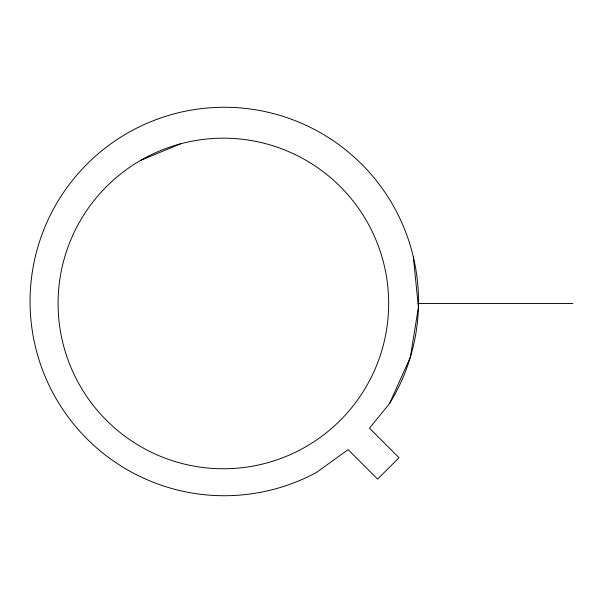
<?xml version="1.0" encoding="UTF-8"?>
<svg xmlns="http://www.w3.org/2000/svg" width="603" height="603" viewBox="0 0 603 603"><rect width="100%" height="100%" fill="white"/><g stroke="black" fill="none" stroke-linecap="round" stroke-linejoin="round"><path stroke-width="0.9" d="M389.515 403.603A194.226 194.226 0 0 0 263.73 111.314A194.226 194.226 0 0 0 32.087 329.487A194.226 194.226 0 0 0 316.326 472.533L348.119 449.619L377.614 479.106L399.013 457.707L369.473 428.168L389.515 403.603L410.311 357.36L418.429 307.311L413.319 256.863M140.725 160.323A165.29 165.29 0 0 1 388.664 303.467A165.29 165.29 0 0 1 140.725 446.619A165.29 165.29 0 0 1 140.725 160.323L180.591 143.808M418.045 303.467L572.85 303.467"/></g></svg>
